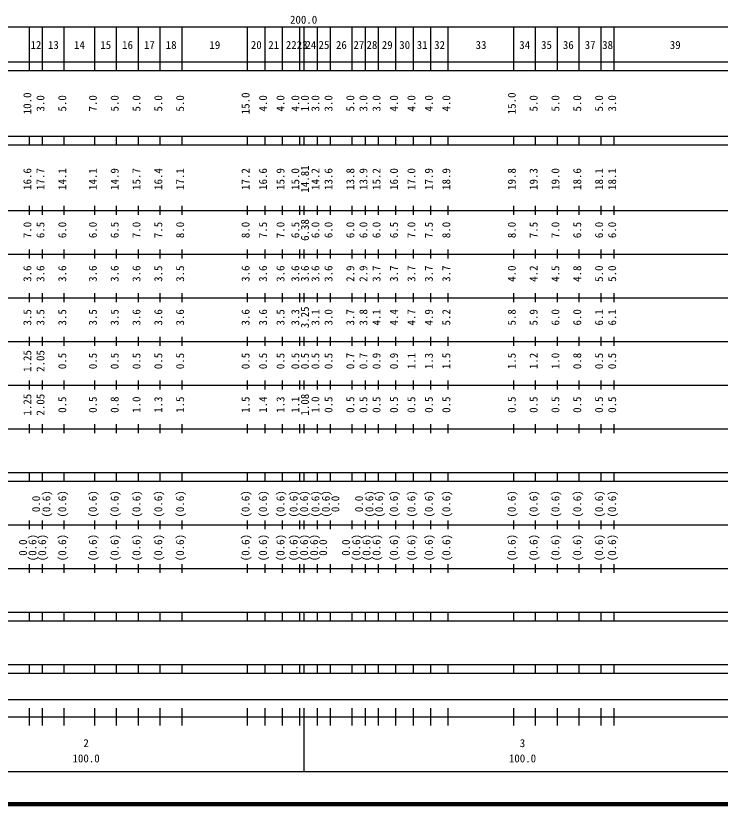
# Model space of a CAD drawing. Units: millimetres on the paper. Extents: x 40 to 680, y 20 to 380.
# Drawn here: x 201.9 to 363.3, y 20 to 200.6 of the extents above; entities that cross this region are included whole.
import ezdxf
from ezdxf.enums import TextEntityAlignment as Align

# ---------------------------------------------------------------- set-up
doc = ezdxf.new("R2010")
doc.units = ezdxf.units.MM
doc.layers.add('M-TTL', color=2, linetype='Continuous', lineweight=140)
doc.layers.add('M-TTL-BAND', color=7, linetype='Continuous', lineweight=25)
doc.styles.add('ＭＳ ゴシック', font='')
doc.styles.get('ＭＳ ゴシック').set_extended_font_data('MS Gothic')

msp = doc.modelspace()

# ---------------------------------------------------------------- linework, layer by layer
at = {"layer": 'M-TTL'}
msp.add_line((40, 20), (680, 20), dxfattribs=at)
at = {"layer": 'M-TTL-BAND'}
for p, q in [((68, 198), (579, 198)), ((205, 188), (205, 198)), ((208, 188), (208, 198)), ((213, 188), (213, 198)), ((220, 188), (220, 198)), ((225, 188), (225, 198)), ((230, 188), (230, 198)), ((235, 188), (235, 198)), ((240, 188), (240, 198)), ((255, 188), (255, 198)), ((259, 188), (259, 198)), ((263, 188), (263, 198)), ((267, 188), (267, 198)), ((268, 188), (268, 198)), ((271, 188), (271, 198)), ((274, 188), (274, 198)), ((279, 188), (279, 198)), ((282, 188), (282, 198)), ((285, 188), (285, 198)), ((289, 188), (289, 198)), ((293, 188), (293, 198)), ((297, 188), (297, 198)), ((301, 188), (301, 198)), ((316, 188), (316, 198)), ((321, 188), (321, 198)), ((326, 188), (326, 198)), ((331, 188), (331, 198)), ((336, 188), (336, 198)), ((339, 188), (339, 198)), ((40, 190), (579, 190)), ((40, 188), (579, 188)), ((40, 173), (579, 173)), ((205, 171), (205, 173)), ((208, 171), (208, 173)), ((213, 171), (213, 173)), ((220, 171), (220, 173)), ((225, 171), (225, 173)), ((230, 171), (230, 173)), ((235, 171), (235, 173)), ((240, 171), (240, 173)), ((255, 171), (255, 173)), ((259, 171), (259, 173)), ((263, 171), (263, 173)), ((267, 171), (267, 173)), ((268, 171), (268, 173)), ((271, 171), (271, 173)), ((274, 171), (274, 173)), ((279, 171), (279, 173)), ((282, 171), (282, 173)), ((285, 171), (285, 173)), ((289, 171), (289, 173)), ((293, 171), (293, 173)), ((297, 171), (297, 173)), ((301, 171), (301, 173)), ((316, 171), (316, 173)), ((321, 171), (321, 173)), ((326, 171), (326, 173)), ((331, 171), (331, 173)), ((336, 171), (336, 173)), ((339, 171), (339, 173)), ((40, 171), (579, 171)), ((40, 156), (579, 156)), ((205, 155), (205, 157)), ((208, 155), (208, 157)), ((213, 155), (213, 157)), ((220, 155), (220, 157)), ((225, 155), (225, 157)), ((230, 155), (230, 157)), ((235, 155), (235, 157)), ((240, 155), (240, 157)), ((255, 155), (255, 157)), ((259, 155), (259, 157)), ((263, 155), (263, 157)), ((267, 155), (267, 157)), ((268, 155), (268, 157)), ((271, 155), (271, 157)), ((274, 155), (274, 157)), ((279, 155), (279, 157)), ((282, 155), (282, 157)), ((285, 155), (285, 157)), ((289, 155), (289, 157)), ((293, 155), (293, 157)), ((297, 155), (297, 157)), ((301, 155), (301, 157)), ((316, 155), (316, 157)), ((321, 155), (321, 157)), ((326, 155), (326, 157)), ((331, 155), (331, 157)), ((336, 155), (336, 157)), ((339, 155), (339, 157)), ((205, 145), (205, 147)), ((208, 145), (208, 147)), ((213, 145), (213, 147)), ((220, 145), (220, 147)), ((225, 145), (225, 147)), ((230, 145), (230, 147)), ((235, 145), (235, 147)), ((240, 145), (240, 147)), ((255, 145), (255, 147)), ((259, 145), (259, 147)), ((263, 145), (263, 147)), ((267, 145), (267, 147)), ((268, 145), (268, 147)), ((271, 145), (271, 147)), ((274, 145), (274, 147)), ((279, 145), (279, 147)), ((282, 145), (282, 147)), ((285, 145), (285, 147)), ((289, 145), (289, 147)), ((293, 145), (293, 147)), ((297, 145), (297, 147)), ((301, 145), (301, 147)), ((316, 145), (316, 147)), ((321, 145), (321, 147)), ((326, 145), (326, 147)), ((331, 145), (331, 147)), ((336, 145), (336, 147)), ((339, 145), (339, 147)), ((46, 146), (579, 146)), ((52, 136), (579, 136)), ((205, 135), (205, 137)), ((208, 135), (208, 137)), ((213, 135), (213, 137)), ((220, 135), (220, 137)), ((225, 135), (225, 137)), ((230, 135), (230, 137)), ((235, 135), (235, 137)), ((240, 135), (240, 137)), ((255, 135), (255, 137)), ((259, 135), (259, 137)), ((263, 135), (263, 137)), ((267, 135), (267, 137)), ((268, 135), (268, 137)), ((271, 135), (271, 137)), ((274, 135), (274, 137)), ((279, 135), (279, 137)), ((282, 135), (282, 137)), ((285, 135), (285, 137)), ((289, 135), (289, 137)), ((293, 135), (293, 137)), ((297, 135), (297, 137)), ((301, 135), (301, 137)), ((316, 135), (316, 137)), ((321, 135), (321, 137)), ((326, 135), (326, 137)), ((331, 135), (331, 137)), ((336, 135), (336, 137)), ((339, 135), (339, 137)), ((205, 125), (205, 127)), ((208, 125), (208, 127)), ((213, 125), (213, 127)), ((220, 125), (220, 127)), ((225, 125), (225, 127)), ((230, 125), (230, 127)), ((235, 125), (235, 127)), ((240, 125), (240, 127)), ((255, 125), (255, 127)), ((259, 125), (259, 127)), ((263, 125), (263, 127)), ((267, 125), (267, 127)), ((268, 125), (268, 127)), ((271, 125), (271, 127)), ((274, 125), (274, 127)), ((279, 125), (279, 127)), ((282, 125), (282, 127)), ((285, 125), (285, 127)), ((289, 125), (289, 127)), ((293, 125), (293, 127)), ((297, 125), (297, 127)), ((301, 125), (301, 127)), ((316, 125), (316, 127)), ((321, 125), (321, 127)), ((326, 125), (326, 127)), ((331, 125), (331, 127)), ((336, 125), (336, 127)), ((339, 125), (339, 127)), ((46, 126), (579, 126)), ((52, 116), (579, 116)), ((205, 115), (205, 117)), ((208, 115), (208, 117)), ((213, 115), (213, 117)), ((220, 115), (220, 117)), ((225, 115), (225, 117)), ((230, 115), (230, 117)), ((235, 115), (235, 117)), ((240, 115), (240, 117)), ((255, 115), (255, 117)), ((259, 115), (259, 117)), ((263, 115), (263, 117)), ((267, 115), (267, 117)), ((268, 115), (268, 117)), ((271, 115), (271, 117)), ((274, 115), (274, 117)), ((279, 115), (279, 117)), ((282, 115), (282, 117)), ((285, 115), (285, 117)), ((289, 115), (289, 117)), ((293, 115), (293, 117)), ((297, 115), (297, 117)), ((301, 115), (301, 117)), ((316, 115), (316, 117)), ((321, 115), (321, 117)), ((326, 115), (326, 117)), ((331, 115), (331, 117)), ((336, 115), (336, 117)), ((339, 115), (339, 117)), ((205, 105), (205, 107)), ((208, 105), (208, 107)), ((213, 105), (213, 107)), ((220, 105), (220, 107)), ((225, 105), (225, 107)), ((230, 105), (230, 107)), ((235, 105), (235, 107)), ((240, 105), (240, 107)), ((255, 105), (255, 107)), ((259, 105), (259, 107)), ((263, 105), (263, 107)), ((267, 105), (267, 107)), ((268, 105), (268, 107)), ((271, 105), (271, 107)), ((274, 105), (274, 107)), ((279, 105), (279, 107)), ((282, 105), (282, 107)), ((285, 105), (285, 107)), ((289, 105), (289, 107)), ((293, 105), (293, 107)), ((297, 105), (297, 107)), ((301, 105), (301, 107)), ((316, 105), (316, 107)), ((321, 105), (321, 107)), ((326, 105), (326, 107)), ((331, 105), (331, 107)), ((336, 105), (336, 107)), ((339, 105), (339, 107)), ((46, 106), (579, 106)), ((40, 96), (579, 96)), ((205, 94), (205, 96)), ((208, 94), (208, 96)), ((213, 94), (213, 96)), ((220, 94), (220, 96)), ((225, 94), (225, 96)), ((230, 94), (230, 96)), ((235, 94), (235, 96)), ((240, 94), (240, 96)), ((255, 94), (255, 96)), ((259, 94), (259, 96)), ((263, 94), (263, 96)), ((267, 94), (267, 96)), ((268, 94), (268, 96)), ((271, 94), (271, 96)), ((274, 94), (274, 96)), ((279, 94), (279, 96)), ((282, 94), (282, 96)), ((285, 94), (285, 96)), ((289, 94), (289, 96)), ((293, 94), (293, 96)), ((297, 94), (297, 96)), ((301, 94), (301, 96)), ((316, 94), (316, 96)), ((321, 94), (321, 96)), ((326, 94), (326, 96)), ((331, 94), (331, 96)), ((336, 94), (336, 96)), ((339, 94), (339, 96)), ((40, 94), (579, 94)), ((205, 83), (205, 85)), ((208, 83), (208, 85)), ((213, 83), (213, 85)), ((220, 83), (220, 85)), ((225, 83), (225, 85)), ((230, 83), (230, 85)), ((235, 83), (235, 85)), ((240, 83), (240, 85)), ((255, 83), (255, 85)), ((259, 83), (259, 85)), ((263, 83), (263, 85)), ((267, 83), (267, 85)), ((268, 83), (268, 85)), ((271, 83), (271, 85)), ((274, 83), (274, 85)), ((279, 83), (279, 85)), ((282, 83), (282, 85)), ((285, 83), (285, 85)), ((289, 83), (289, 85)), ((293, 83), (293, 85)), ((297, 83), (297, 85)), ((301, 83), (301, 85)), ((316, 83), (316, 85)), ((321, 83), (321, 85)), ((326, 83), (326, 85)), ((331, 83), (331, 85)), ((336, 83), (336, 85)), ((339, 83), (339, 85)), ((49, 84), (579, 84)), ((205, 73), (205, 75)), ((208, 73), (208, 75)), ((213, 73), (213, 75)), ((220, 73), (220, 75)), ((225, 73), (225, 75)), ((230, 73), (230, 75)), ((235, 73), (235, 75)), ((240, 73), (240, 75)), ((255, 73), (255, 75)), ((259, 73), (259, 75)), ((263, 73), (263, 75)), ((267, 73), (267, 75)), ((268, 73), (268, 75)), ((271, 73), (271, 75)), ((274, 73), (274, 75)), ((279, 73), (279, 75)), ((282, 73), (282, 75)), ((285, 73), (285, 75)), ((289, 73), (289, 75)), ((293, 73), (293, 75)), ((297, 73), (297, 75)), ((301, 73), (301, 75)), ((316, 73), (316, 75)), ((321, 73), (321, 75)), ((326, 73), (326, 75)), ((331, 73), (331, 75)), ((336, 73), (336, 75)), ((339, 73), (339, 75)), ((40, 74), (579, 74)), ((40, 64), (579, 64)), ((205, 62), (205, 64)), ((208, 62), (208, 64)), ((213, 62), (213, 64)), ((220, 62), (220, 64)), ((225, 62), (225, 64)), ((230, 62), (230, 64)), ((235, 62), (235, 64)), ((240, 62), (240, 64)), ((255, 62), (255, 64)), ((259, 62), (259, 64)), ((263, 62), (263, 64)), ((267, 62), (267, 64)), ((268, 62), (268, 64)), ((271, 62), (271, 64)), ((274, 62), (274, 64)), ((279, 62), (279, 64)), ((282, 62), (282, 64)), ((285, 62), (285, 64)), ((289, 62), (289, 64)), ((293, 62), (293, 64)), ((297, 62), (297, 64)), ((301, 62), (301, 64)), ((316, 62), (316, 64)), ((321, 62), (321, 64)), ((326, 62), (326, 64)), ((331, 62), (331, 64)), ((336, 62), (336, 64)), ((339, 62), (339, 64)), ((40, 62), (579, 62)), ((40, 52), (579, 52)), ((205, 50), (205, 52)), ((208, 50), (208, 52)), ((213, 50), (213, 52)), ((220, 50), (220, 52)), ((225, 50), (225, 52)), ((230, 50), (230, 52)), ((235, 50), (235, 52)), ((240, 50), (240, 52)), ((255, 50), (255, 52)), ((259, 50), (259, 52)), ((263, 50), (263, 52)), ((267, 50), (267, 52)), ((268, 50), (268, 52)), ((271, 50), (271, 52)), ((274, 50), (274, 52)), ((279, 50), (279, 52)), ((282, 50), (282, 52)), ((285, 50), (285, 52)), ((289, 50), (289, 52)), ((293, 50), (293, 52)), ((297, 50), (297, 52)), ((301, 50), (301, 52)), ((316, 50), (316, 52)), ((321, 50), (321, 52)), ((326, 50), (326, 52)), ((331, 50), (331, 52)), ((336, 50), (336, 52)), ((339, 50), (339, 52)), ((40, 50), (579, 50)), ((71, 44), (565, 44)), ((205, 38), (205, 42)), ((208, 38), (208, 42)), ((213, 38), (213, 42)), ((220, 38), (220, 42)), ((225, 38), (225, 42)), ((230, 38), (230, 42)), ((235, 38), (235, 42)), ((240, 38), (240, 42)), ((255, 38), (255, 42)), ((259, 38), (259, 42)), ((263, 38), (263, 42)), ((267, 38), (267, 42)), ((268, 27.5), (268, 42)), ((271, 38), (271, 42)), ((274, 38), (274, 42)), ((279, 38), (279, 42)), ((282, 38), (282, 42)), ((285, 38), (285, 42)), ((289, 38), (289, 42)), ((293, 38), (293, 42)), ((297, 38), (297, 42)), ((301, 38), (301, 42)), ((316, 38), (316, 42)), ((321, 38), (321, 42)), ((326, 38), (326, 42)), ((331, 38), (331, 42)), ((336, 38), (336, 42)), ((339, 38), (339, 42)), ((40, 40), (579, 40)), ((68, 27.5), (579, 27.5))]:
    msp.add_line(p, q, dxfattribs=at)

# ---------------------------------------------------------------- texts
at = {"layer": 'M-TTL-BAND', "style": 'ＭＳ ゴシック'}
for s, p in [('200.0', (267.844, 198.195)), ('12', (206.5, 192.405)), ('13', (210.5, 192.405)), ('14', (216.5, 192.405)), ('15', (222.5, 192.405)), ('16', (227.5, 192.405)), ('17', (232.5, 192.405)), ('18', (237.5, 192.405)), ('19', (247.5, 192.405)), ('20', (257, 192.405)), ('21', (261, 192.405)), ('22', (265, 192.405)), ('23', (267.5, 192.405)), ('24', (269.5, 192.405)), ('25', (272.5, 192.405)), ('26', (276.5, 192.405)), ('27', (280.5, 192.405)), ('28', (283.5, 192.405)), ('29', (287, 192.405)), ('30', (291, 192.405)), ('31', (295, 192.405)), ('32', (299, 192.405)), ('33', (308.5, 192.405)), ('34', (318.5, 192.405)), ('35', (323.5, 192.405)), ('36', (328.5, 192.405)), ('37', (333.5, 192.405)), ('38', (337.5, 192.405)), ('39', (353, 192.405)), ('2', (218, 32.523)), ('3', (318, 32.523)), ('100.0', (218, 29.033)), ('100.0', (318, 29.033))]:
    msp.add_text(s, height=1.833, dxfattribs=at).set_placement(p, align=Align.BOTTOM_CENTER)
for s, p in [('10.0', (206, 180.5)), ('15.0', (256, 180.5)), ('15.0', (317, 180.5)), ('3.0', (209, 180.5)), ('5.0', (214, 180.5)), ('7.0', (221, 180.5)), ('5.0', (226, 180.5)), ('5.0', (231, 180.5)), ('5.0', (236, 180.5)), ('5.0', (241, 180.5)), ('4.0', (260, 180.5)), ('4.0', (264, 180.5)), ('4.0', (267.4, 180.5)), ('1.0', (269.6, 180.5)), ('3.0', (272, 180.5)), ('3.0', (275, 180.5)), ('5.0', (280, 180.5)), ('3.0', (283, 180.5)), ('3.0', (286, 180.5)), ('4.0', (290, 180.5)), ('4.0', (294, 180.5)), ('4.0', (298, 180.5)), ('4.0', (302, 180.5)), ('5.0', (322, 180.5)), ('5.0', (327, 180.5)), ('5.0', (332, 180.5)), ('5.0', (337, 180.5)), ('3.0', (340, 180.5)), ('14.81', (269.6, 163.174)), ('16.6', (206, 163.174)), ('17.7', (209, 163.174)), ('14.1', (214, 163.174)), ('14.1', (221, 163.174)), ('14.9', (226, 163.174)), ('15.7', (231, 163.174)), ('16.4', (236, 163.174)), ('17.1', (241, 163.174)), ('17.2', (256, 163.174)), ('16.6', (260, 163.174)), ('15.9', (264, 163.174)), ('15.0', (267.4, 163.174)), ('14.2', (272, 163.174)), ('13.6', (275, 163.174)), ('13.8', (280, 163.174)), ('13.9', (283, 163.174)), ('15.2', (286, 163.174)), ('16.0', (290, 163.174)), ('17.0', (294, 163.174)), ('17.9', (298, 163.174)), ('18.9', (302, 163.174)), ('19.8', (317, 163.174)), ('19.3', (322, 163.174)), ('19.0', (327, 163.174)), ('18.6', (332, 163.174)), ('18.1', (337, 163.174)), ('18.1', (340, 163.174)), ('6.38', (269.6, 151.5)), ('7.0', (206, 151.5)), ('6.5', (209, 151.5)), ('6.0', (214, 151.5)), ('6.0', (221, 151.5)), ('6.5', (226, 151.5)), ('7.0', (231, 151.5)), ('7.5', (236, 151.5)), ('8.0', (241, 151.5)), ('8.0', (256, 151.5)), ('7.5', (260, 151.5)), ('7.0', (264, 151.5)), ('6.5', (267.4, 151.5)), ('6.0', (272, 151.5)), ('6.0', (275, 151.5)), ('6.0', (280, 151.5)), ('6.0', (283, 151.5)), ('6.0', (286, 151.5)), ('6.5', (290, 151.5)), ('7.0', (294, 151.5)), ('7.5', (298, 151.5)), ('8.0', (302, 151.5)), ('8.0', (317, 151.5)), ('7.5', (322, 151.5)), ('7.0', (327, 151.5)), ('6.5', (332, 151.5)), ('6.0', (337, 151.5)), ('6.0', (340, 151.5)), ('3.6', (206, 141.5)), ('3.6', (209, 141.5)), ('3.6', (214, 141.5)), ('3.6', (221, 141.5)), ('3.6', (226, 141.5)), ('3.6', (231, 141.5)), ('3.5', (236, 141.5)), ('3.5', (241, 141.5)), ('3.6', (256, 141.5)), ('3.6', (260, 141.5)), ('3.6', (264, 141.5)), ('3.6', (267.4, 141.5)), ('3.6', (269.6, 141.5)), ('3.6', (272, 141.5)), ('3.6', (275, 141.5)), ('2.9', (280, 141.5)), ('2.9', (283, 141.5)), ('3.7', (286, 141.5)), ('3.7', (290, 141.5)), ('3.7', (294, 141.5)), ('3.7', (298, 141.5)), ('3.7', (302, 141.5)), ('4.0', (317, 141.5)), ('4.2', (322, 141.5)), ('4.5', (327, 141.5)), ('4.8', (332, 141.5)), ('5.0', (337, 141.5)), ('5.0', (340, 141.5)), ('3.25', (269.6, 131.5)), ('3.5', (206, 131.5)), ('3.5', (209, 131.5)), ('3.5', (214, 131.5)), ('3.5', (221, 131.5)), ('3.5', (226, 131.5)), ('3.6', (231, 131.5)), ('3.6', (236, 131.5)), ('3.6', (241, 131.5)), ('3.6', (256, 131.5)), ('3.6', (260, 131.5)), ('3.5', (264, 131.5)), ('3.3', (267.4, 131.5)), ('3.1', (272, 131.5)), ('3.0', (275, 131.5)), ('3.7', (280, 131.5)), ('3.8', (283, 131.5)), ('4.1', (286, 131.5)), ('4.4', (290, 131.5)), ('4.7', (294, 131.5)), ('4.9', (298, 131.5)), ('5.2', (302, 131.5)), ('5.8', (317, 131.5)), ('5.9', (322, 131.5)), ('6.0', (327, 131.5)), ('6.0', (332, 131.5)), ('6.1', (337, 131.5)), ('6.1', (340, 131.5)), ('1.25', (206, 121.5)), ('2.05', (209, 121.5)), ('0.5', (214, 121.5)), ('0.5', (221, 121.5)), ('0.5', (226, 121.5)), ('0.5', (231, 121.5)), ('0.5', (236, 121.5)), ('0.5', (241, 121.5)), ('0.5', (256, 121.5)), ('0.5', (260, 121.5)), ('0.5', (264, 121.5)), ('0.5', (267.4, 121.5)), ('0.5', (269.6, 121.5)), ('0.5', (272, 121.5)), ('0.5', (275, 121.5)), ('0.7', (280, 121.5)), ('0.7', (283, 121.5)), ('0.9', (286, 121.5)), ('0.9', (290, 121.5)), ('1.1', (294, 121.5)), ('1.3', (298, 121.5)), ('1.5', (302, 121.5)), ('1.5', (317, 121.5)), ('1.2', (322, 121.5)), ('1.0', (327, 121.5)), ('0.8', (332, 121.5)), ('0.5', (337, 121.5)), ('0.5', (340, 121.5)), ('1.25', (206, 111.5)), ('2.05', (209, 111.5)), ('1.08', (269.6, 111.5)), ('0.5', (214, 111.5)), ('0.5', (221, 111.5)), ('0.8', (226, 111.5)), ('1.0', (231, 111.5)), ('1.3', (236, 111.5)), ('1.5', (241, 111.5)), ('1.5', (256, 111.5)), ('1.4', (260, 111.5)), ('1.3', (264, 111.5)), ('1.1', (267.4, 111.5)), ('1.0', (272, 111.5)), ('0.5', (275, 111.5)), ('0.5', (280, 111.5)), ('0.5', (283, 111.5)), ('0.5', (286, 111.5)), ('0.5', (290, 111.5)), ('0.5', (294, 111.5)), ('0.5', (298, 111.5)), ('0.5', (302, 111.5)), ('0.5', (317, 111.5)), ('0.5', (322, 111.5)), ('0.5', (327, 111.5)), ('0.5', (332, 111.5)), ('0.5', (337, 111.5)), ('0.5', (340, 111.5)), ('0.0', (208, 88.764)), ('(0.6)', (210.37, 88.764)), ('(0.6)', (214, 88.764)), ('(0.6)', (221, 88.764)), ('(0.6)', (226, 88.764)), ('(0.6)', (231, 88.764)), ('(0.6)', (236, 88.764)), ('(0.6)', (241, 88.764)), ('(0.6)', (256, 88.764)), ('(0.6)', (260, 88.764)), ('(0.6)', (264, 88.764)), ('(0.6)', (267, 88.764)), ('(0.6)', (269.4, 88.764)), ('(0.6)', (272, 88.764)), ('(0.6)', (274.4, 88.764)), ('0.0', (276.57, 88.764)), ('0.0', (282, 88.764)), ('(0.6)', (284.37, 88.764)), ('(0.6)', (286.6, 88.764)), ('(0.6)', (290, 88.764)), ('(0.6)', (294, 88.764)), ('(0.6)', (298, 88.764)), ('(0.6)', (302, 88.764)), ('(0.6)', (317, 88.764)), ('(0.6)', (322, 88.764)), ('(0.6)', (327, 88.764)), ('(0.6)', (332, 88.764)), ('(0.6)', (337, 88.764)), ('(0.6)', (340, 88.764)), ('(0.6)', (207.17, 78.764)), ('(0.6)', (209.4, 78.764)), ('(0.6)', (214, 78.764)), ('(0.6)', (221, 78.764)), ('(0.6)', (226, 78.764)), ('(0.6)', (231, 78.764)), ('(0.6)', (236, 78.764)), ('(0.6)', (241, 78.764)), ('(0.6)', (256, 78.764)), ('(0.6)', (260, 78.764)), ('(0.6)', (264, 78.764)), ('(0.6)', (267, 78.764)), ('(0.6)', (269.4, 78.764)), ('(0.6)', (271.7, 78.764)), ('(0.6)', (281.37, 78.764)), ('(0.6)', (283.7, 78.764)), ('(0.6)', (286, 78.764)), ('(0.6)', (290, 78.764)), ('(0.6)', (294, 78.764)), ('(0.6)', (298, 78.764)), ('(0.6)', (302, 78.764)), ('(0.6)', (317, 78.764)), ('(0.6)', (322, 78.764)), ('(0.6)', (327, 78.764)), ('(0.6)', (332, 78.764)), ('(0.6)', (337, 78.764)), ('(0.6)', (340, 78.764)), ('0.0', (205, 78.764)), ('0.0', (273.77, 78.764)), ('0.0', (279, 78.764))]:
    msp.add_text(s, height=1.833, rotation=90, dxfattribs=at).set_placement(p, align=Align.BOTTOM_CENTER)

doc.saveas('drawing.dxf')
